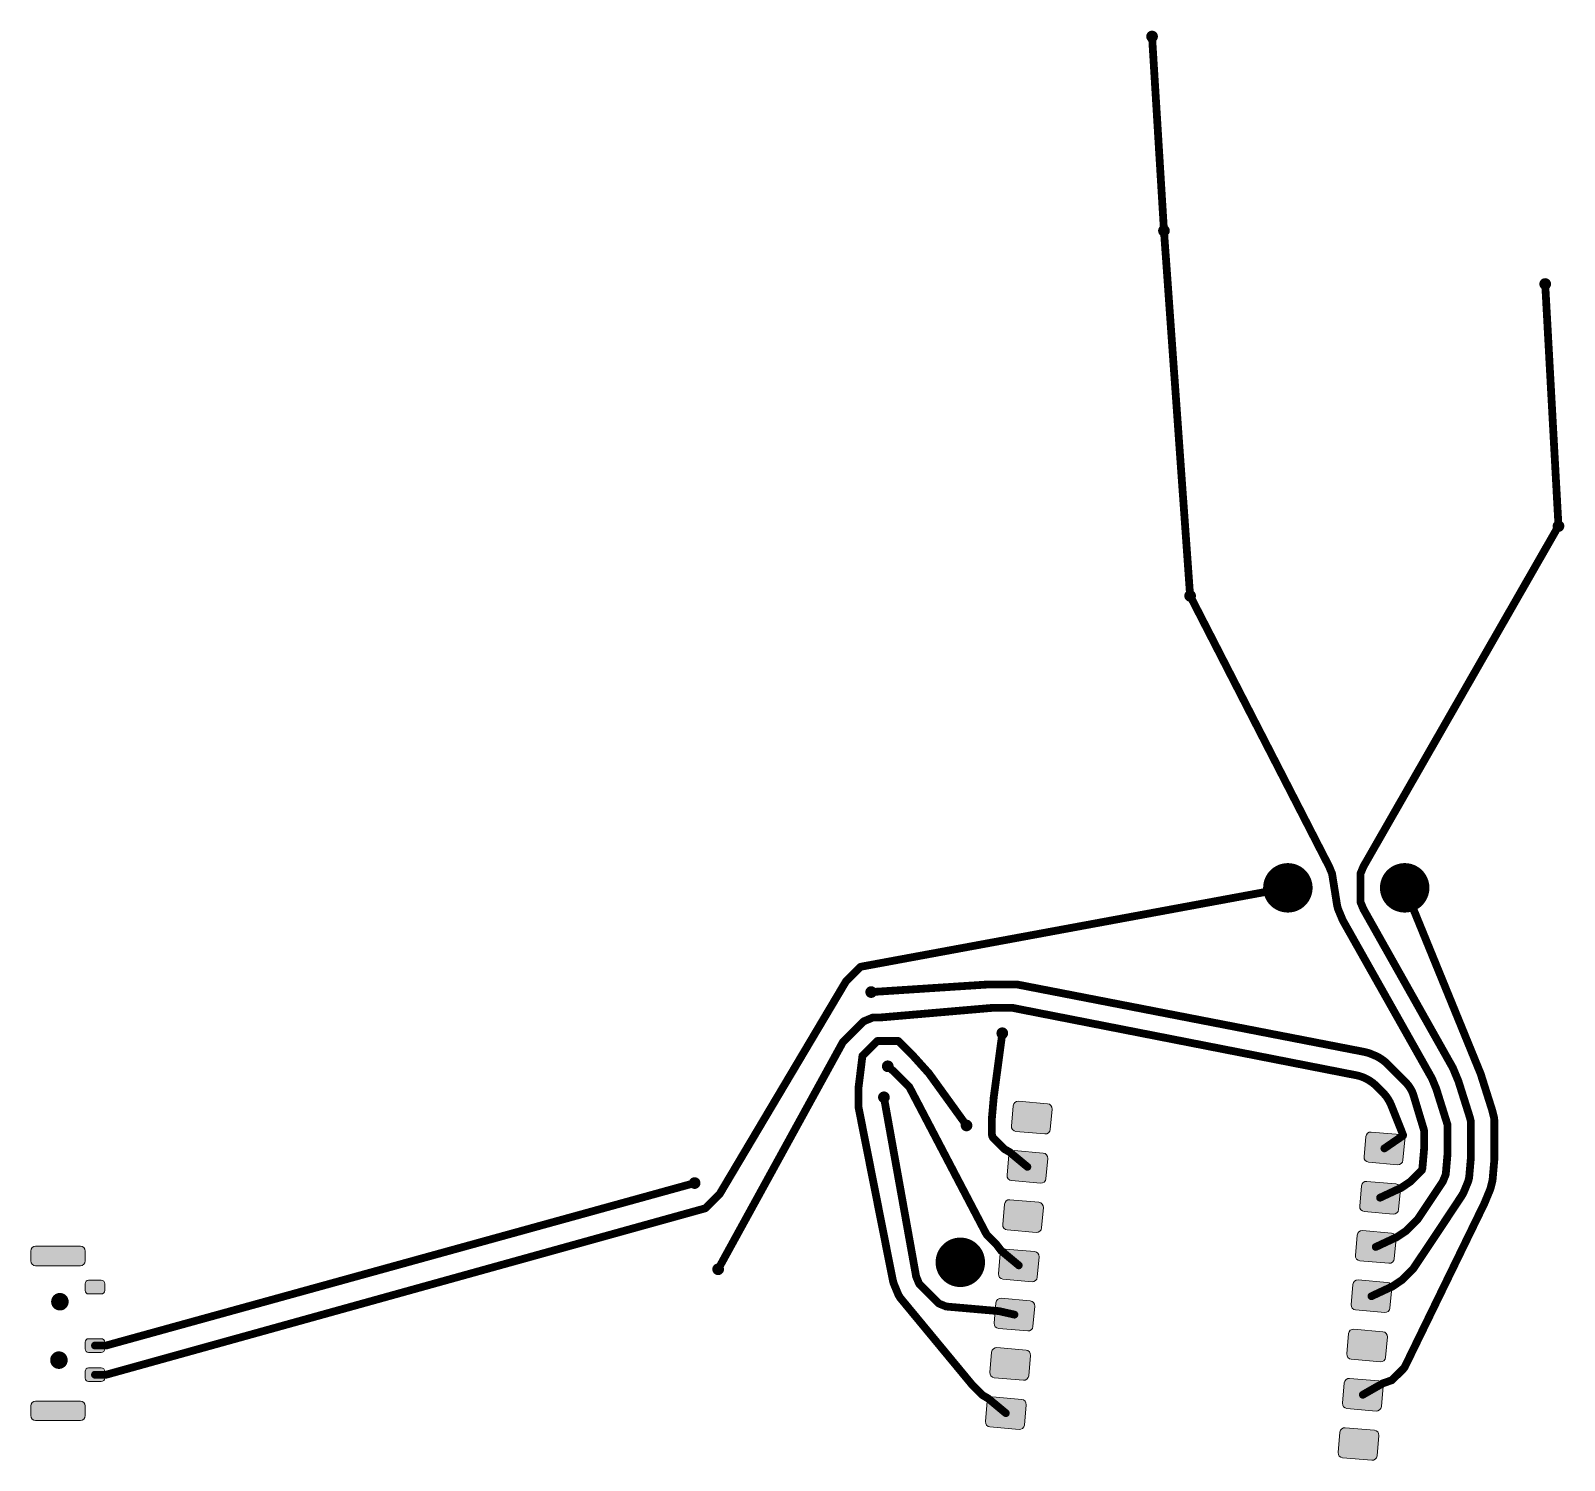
# Model space of a CAD drawing. Extents: x -174 to 104, y -29 to 45.
# Drawn here: x -174 to -95.3, y -28.6 to 44.8 of the extents above; entities that cross this region are included whole.
import ezdxf

# ---------------------------------------------------------------- set-up
doc = ezdxf.new("R2010")
doc.units = 0
doc.layers.get('0').update_dxf_attribs({"linetype": 'CONTINUOUS', "lineweight": 0})
doc.layers.add('F_Cu_____________', color=7, linetype='CONTINUOUS', lineweight=0)

# ---------------------------------------------------------------- blocks, each defined once
blk = doc.blocks.new('UNIT_DISC')
at = {"const_width": 0.5}
blk.add_lwpolyline([(0.25, 0, 1), (-0.25, 0, 1)], format="xyb", close=True, dxfattribs=at)

msp = doc.modelspace()

# ---------------------------------------------------------------- hatches: boundary and pattern name
at = {"layer": 'F_Cu_____________'}
for points in [[(-123.6461, -11.4808), (-123.6354, -11.5781), (-123.5883, -11.6639), (-123.5119, -11.7252), (-123.418, -11.7527), (-121.9237, -11.8834), (-121.8264, -11.8727), (-121.7405, -11.8256), (-121.6793, -11.7492), (-121.6518, -11.6552), (-121.5603, -10.6092), (-121.571, -10.5119), (-121.6181, -10.4261), (-121.6945, -10.3648), (-121.7884, -10.3373), (-123.2827, -10.2066), (-123.38, -10.2173), (-123.4659, -10.2644), (-123.5271, -10.3408), (-123.5546, -10.4348)], [(-105.5353, -13.0653), (-105.5246, -13.1626), (-105.4775, -13.2484), (-105.4011, -13.3097), (-105.3072, -13.3372), (-103.8129, -13.4679), (-103.7156, -13.4572), (-103.6297, -13.4101), (-103.5685, -13.3337), (-103.541, -13.2397), (-103.4495, -12.1937), (-103.4602, -12.0964), (-103.5073, -12.0106), (-103.5837, -11.9493), (-103.6776, -11.9218), (-105.1719, -11.7911), (-105.2692, -11.8018), (-105.3551, -11.8489), (-105.4163, -11.9253), (-105.4438, -12.0193)], [(-123.8675, -14.0112), (-123.8568, -14.1085), (-123.8097, -14.1943), (-123.7333, -14.2556), (-123.6394, -14.2831), (-122.1451, -14.4138), (-122.0478, -14.4031), (-121.9619, -14.356), (-121.9007, -14.2796), (-121.8732, -14.1856), (-121.7817, -13.1396), (-121.7924, -13.0423), (-121.8395, -12.9565), (-121.9159, -12.8952), (-122.0098, -12.8677), (-123.5041, -12.737), (-123.6014, -12.7477), (-123.6873, -12.7948), (-123.7485, -12.8712), (-123.776, -12.9652)], [(-105.7566, -15.5957), (-105.7459, -15.693), (-105.6988, -15.7788), (-105.6224, -15.8401), (-105.5285, -15.8676), (-104.0342, -15.9983), (-103.9369, -15.9876), (-103.851, -15.9405), (-103.7898, -15.8641), (-103.7623, -15.7701), (-103.6708, -14.7241), (-103.6815, -14.6268), (-103.7286, -14.541), (-103.805, -14.4797), (-103.8989, -14.4522), (-105.3932, -14.3215), (-105.4905, -14.3322), (-105.5764, -14.3793), (-105.6376, -14.4557), (-105.6651, -14.5497)], [(-124.0888, -16.5415), (-124.0781, -16.6388), (-124.031, -16.7246), (-123.9546, -16.7859), (-123.8607, -16.8134), (-122.3664, -16.9441), (-122.2691, -16.9334), (-122.1832, -16.8863), (-122.122, -16.8099), (-122.0945, -16.7159), (-122.003, -15.6699), (-122.0137, -15.5726), (-122.0608, -15.4868), (-122.1372, -15.4255), (-122.2311, -15.398), (-123.7254, -15.2673), (-123.8227, -15.278), (-123.9086, -15.3251), (-123.9698, -15.4015), (-123.9973, -15.4955)], [(-105.978, -18.126), (-105.9673, -18.2233), (-105.9202, -18.3091), (-105.8438, -18.3704), (-105.7499, -18.3979), (-104.2556, -18.5286), (-104.1583, -18.5179), (-104.0724, -18.4708), (-104.0112, -18.3944), (-103.9837, -18.3004), (-103.8922, -17.2544), (-103.9029, -17.1571), (-103.95, -17.0713), (-104.0264, -17.01), (-104.1203, -16.9825), (-105.6146, -16.8518), (-105.7119, -16.8625), (-105.7978, -16.9096), (-105.859, -16.986), (-105.8865, -17.08)], [(-174.0098, -17.9035), (-173.9907, -17.8075), (-173.9363, -17.7261), (-173.8548, -17.6717), (-173.7588, -17.6525), (-171.4588, -17.6525), (-171.3628, -17.6717), (-171.2813, -17.7261), (-171.2269, -17.8075), (-171.2078, -17.9035), (-171.2078, -18.4035), (-171.2269, -18.4995), (-171.2813, -18.5809), (-171.3628, -18.6353), (-171.4588, -18.6545), (-173.7588, -18.6545), (-173.8548, -18.6353), (-173.9363, -18.5809), (-173.9907, -18.4995), (-174.0098, -18.4035)], [(-124.3102, -19.0718), (-124.2995, -19.1691), (-124.2524, -19.2549), (-124.176, -19.3162), (-124.0821, -19.3437), (-122.5878, -19.4744), (-122.4905, -19.4637), (-122.4046, -19.4166), (-122.3434, -19.3402), (-122.3159, -19.2462), (-122.2244, -18.2002), (-122.2351, -18.1029), (-122.2822, -18.0171), (-122.3586, -17.9558), (-122.4525, -17.9283), (-123.9468, -17.7976), (-124.0441, -17.8083), (-124.13, -17.8554), (-124.1912, -17.9318), (-124.2187, -18.0258)], [(-171.0338, -20.1042), (-171.101, -20.0908), (-171.158, -20.0527), (-171.1961, -19.9957), (-171.2095, -19.9285), (-171.2095, -19.5785), (-171.1961, -19.5113), (-171.158, -19.4543), (-171.101, -19.4162), (-171.0338, -19.4028), (-170.3838, -19.4028), (-170.3166, -19.4162), (-170.2596, -19.4543), (-170.2215, -19.5113), (-170.2081, -19.5785), (-170.2081, -19.9285), (-170.2215, -19.9957), (-170.2596, -20.0527), (-170.3166, -20.0908), (-170.3838, -20.1042)], [(-106.1994, -20.6563), (-106.1887, -20.7536), (-106.1416, -20.8394), (-106.0652, -20.9007), (-105.9713, -20.9282), (-104.477, -21.0589), (-104.3797, -21.0482), (-104.2938, -21.0011), (-104.2326, -20.9247), (-104.2051, -20.8307), (-104.1136, -19.7847), (-104.1243, -19.6874), (-104.1714, -19.6016), (-104.2478, -19.5403), (-104.3417, -19.5128), (-105.836, -19.3821), (-105.9333, -19.3928), (-106.0192, -19.4399), (-106.0804, -19.5163), (-106.1079, -19.6103)], [(-124.5316, -21.6022), (-124.5209, -21.6995), (-124.4738, -21.7853), (-124.3974, -21.8466), (-124.3035, -21.8741), (-122.8092, -22.0048), (-122.7119, -21.9941), (-122.626, -21.947), (-122.5648, -21.8706), (-122.5373, -21.7766), (-122.4458, -20.7306), (-122.4565, -20.6333), (-122.5036, -20.5475), (-122.58, -20.4862), (-122.6739, -20.4587), (-124.1682, -20.328), (-124.2655, -20.3387), (-124.3514, -20.3858), (-124.4126, -20.4622), (-124.4401, -20.5562)], [(-106.4208, -23.1867), (-106.4101, -23.284), (-106.363, -23.3698), (-106.2866, -23.4311), (-106.1927, -23.4586), (-104.6984, -23.5893), (-104.6011, -23.5786), (-104.5152, -23.5315), (-104.454, -23.4551), (-104.4265, -23.3611), (-104.335, -22.3151), (-104.3457, -22.2178), (-104.3928, -22.132), (-104.4692, -22.0707), (-104.5631, -22.0432), (-106.0574, -21.9125), (-106.1547, -21.9232), (-106.2406, -21.9703), (-106.3018, -22.0467), (-106.3293, -22.1407)], [(-171.0338, -23.1042), (-171.101, -23.0908), (-171.158, -23.0527), (-171.1961, -22.9957), (-171.2095, -22.9285), (-171.2095, -22.5785), (-171.1961, -22.5113), (-171.158, -22.4543), (-171.101, -22.4162), (-171.0338, -22.4028), (-170.3838, -22.4028), (-170.3166, -22.4162), (-170.2596, -22.4543), (-170.2215, -22.5113), (-170.2081, -22.5785), (-170.2081, -22.9285), (-170.2215, -22.9957), (-170.2596, -23.0527), (-170.3166, -23.0908), (-170.3838, -23.1042)], [(-124.753, -24.1325), (-124.7423, -24.2298), (-124.6952, -24.3156), (-124.6188, -24.3769), (-124.5249, -24.4044), (-123.0306, -24.5351), (-122.9333, -24.5244), (-122.8474, -24.4773), (-122.7862, -24.4009), (-122.7587, -24.3069), (-122.6672, -23.2609), (-122.6779, -23.1636), (-122.725, -23.0778), (-122.8014, -23.0165), (-122.8953, -22.989), (-124.3896, -22.8583), (-124.4869, -22.869), (-124.5728, -22.9161), (-124.634, -22.9925), (-124.6615, -23.0865)], [(-171.0338, -24.6042), (-171.101, -24.5908), (-171.158, -24.5527), (-171.1961, -24.4957), (-171.2095, -24.4285), (-171.2095, -24.0785), (-171.1961, -24.0113), (-171.158, -23.9543), (-171.101, -23.9162), (-171.0338, -23.9028), (-170.3838, -23.9028), (-170.3166, -23.9162), (-170.2596, -23.9543), (-170.2215, -24.0113), (-170.2081, -24.0785), (-170.2081, -24.4285), (-170.2215, -24.4957), (-170.2596, -24.5527), (-170.3166, -24.5908), (-170.3838, -24.6042)], [(-106.6421, -25.717), (-106.6314, -25.8143), (-106.5843, -25.9001), (-106.5079, -25.9614), (-106.414, -25.9889), (-104.9197, -26.1196), (-104.8224, -26.1089), (-104.7365, -26.0618), (-104.6753, -25.9854), (-104.6478, -25.8914), (-104.5563, -24.8454), (-104.567, -24.7481), (-104.6141, -24.6623), (-104.6905, -24.601), (-104.7844, -24.5735), (-106.2787, -24.4428), (-106.376, -24.4535), (-106.4619, -24.5006), (-106.5231, -24.577), (-106.5506, -24.671)], [(-174.0098, -25.8535), (-173.9907, -25.7575), (-173.9363, -25.6761), (-173.8548, -25.6217), (-173.7588, -25.6025), (-171.4588, -25.6025), (-171.3628, -25.6217), (-171.2813, -25.6761), (-171.2269, -25.7575), (-171.2078, -25.8535), (-171.2078, -26.3535), (-171.2269, -26.4495), (-171.2813, -26.5309), (-171.3628, -26.5853), (-171.4588, -26.6045), (-173.7588, -26.6045), (-173.8548, -26.5853), (-173.9363, -26.5309), (-173.9907, -26.4495), (-174.0098, -26.3535)], [(-124.9743, -26.6628), (-124.9636, -26.7601), (-124.9165, -26.8459), (-124.8401, -26.9072), (-124.7462, -26.9347), (-123.2519, -27.0654), (-123.1546, -27.0547), (-123.0687, -27.0076), (-123.0075, -26.9312), (-122.98, -26.8372), (-122.8885, -25.7912), (-122.8992, -25.6939), (-122.9463, -25.6081), (-123.0227, -25.5468), (-123.1166, -25.5193), (-124.6109, -25.3886), (-124.7082, -25.3993), (-124.7941, -25.4464), (-124.8553, -25.5228), (-124.8828, -25.6168)], [(-106.8635, -28.2473), (-106.8528, -28.3446), (-106.8057, -28.4304), (-106.7293, -28.4917), (-106.6354, -28.5192), (-105.1411, -28.6499), (-105.0438, -28.6392), (-104.9579, -28.5921), (-104.8967, -28.5157), (-104.8692, -28.4217), (-104.7777, -27.3757), (-104.7884, -27.2784), (-104.8355, -27.1926), (-104.9119, -27.1313), (-105.0058, -27.1038), (-106.5001, -26.9731), (-106.5974, -26.9838), (-106.6833, -27.0309), (-106.7445, -27.1073), (-106.772, -27.2013)]]:
    msp.add_hatch(color=256, dxfattribs=at).paths.add_polyline_path(points)

# ---------------------------------------------------------------- linework, layer by layer
at = {"layer": 'F_Cu_____________', "const_width": 0.4}
for points in [[(-116.4225, 44.4809), (-115.8111, 34.5028)], [(-114.4683, 15.7528), (-115.8111, 34.5028)], [(-96.2335, 31.7689), (-95.5512, 19.3346)], [(-105.5675, 1.8491), (-95.5512, 19.3346)], [(-107.3305, 1.8491), (-114.4683, 15.7528)], [(-107.1785, 1.4821), (-107.3305, 1.8491)], [(-106.92, -0.1425), (-107.1785, 1.4821)], [(-105.7195, 1.4821), (-105.5675, 1.8491)], [(-105.7195, 0.0277), (-105.7195, 1.4821)], [(-131.3816, -3.2986), (-109.449, 0.7549)], [(-103.449, 0.7549), (-99.5476, -8.7988)], [(-106.8753, -0.3205), (-106.92, -0.1425)], [(-105.5675, -0.3393), (-105.7195, 0.0277)], [(-106.6301, -0.9119), (-106.8753, -0.3205)], [(-102.055, -9.0251), (-106.6301, -0.9119)], [(-100.9797, -8.4838), (-105.5675, -0.3393)], [(-132.1435, -4.0544), (-131.392, -3.3029)], [(-131.392, -3.3029), (-131.3816, -3.2986)], [(-138.6165, -14.9537), (-132.1435, -4.0544)], [(-130.8473, -4.5991), (-124.8856, -4.2118)], [(-124.8856, -4.2118), (-123.3394, -4.2118)], [(-123.3394, -4.2118), (-105.6501, -7.6477)], [(-130.313, -5.8996), (-124.6468, -5.4123)], [(-124.6468, -5.4123), (-123.5782, -5.4123)], [(-123.5782, -5.4123), (-105.9107, -8.8766)], [(-132.3095, -7.1865), (-131.2204, -6.0974)], [(-131.2204, -6.0974), (-130.7687, -5.9103)], [(-130.7687, -5.9103), (-130.313, -5.8996)], [(-138.7057, -18.8351), (-132.3095, -7.1865)], [(-130.5403, -7.1151), (-131.2918, -7.8666)], [(-130.5299, -7.1108), (-130.5403, -7.1151)], [(-129.4613, -7.1108), (-130.5299, -7.1108)], [(-129.4509, -7.1151), (-129.4613, -7.1108)], [(-128.6994, -7.8666), (-129.4509, -7.1151)], [(-124.5551, -10.0204), (-124.1125, -6.7128)], [(-131.2961, -7.877), (-131.4927, -9.4697)], [(-131.2918, -7.8666), (-131.2961, -7.877)], [(-127.8783, -8.7792), (-128.6994, -7.8666)], [(-105.6501, -7.6477), (-105.5041, -7.6761)], [(-105.5041, -7.6761), (-105.3611, -7.7124)], [(-105.3611, -7.7124), (-105.2181, -7.7605)], [(-105.2181, -7.7605), (-105.0604, -7.8258)], [(-105.0604, -7.8258), (-104.9204, -7.8851)], [(-104.9204, -7.8851), (-104.8976, -7.8968)], [(-104.8976, -7.8968), (-104.7844, -7.955)], [(-104.7844, -7.955), (-104.6594, -8.0321)], [(-104.6594, -8.0321), (-104.5364, -8.1178)], [(-129.9956, -8.4113), (-129.6475, -8.7078)], [(-129.6475, -8.7078), (-128.896, -9.4593)], [(-125.9501, -11.4498), (-127.8783, -8.7792)], [(-104.5364, -8.1178), (-104.5166, -8.1341)], [(-104.5166, -8.1341), (-104.4204, -8.2137)], [(-104.4204, -8.2137), (-104.3104, -8.3155)], [(-104.3104, -8.3155), (-103.4463, -9.1796)], [(-100.9683, -8.5069), (-100.9797, -8.4838)], [(-100.6876, -9.1842), (-100.9683, -8.5069)], [(-99.5476, -8.7988), (-99.5423, -8.815)], [(-99.5423, -8.815), (-98.9572, -10.665)], [(-131.4927, -9.4697), (-131.4927, -10.5383)], [(-128.896, -9.4593), (-124.949, -16.9995)], [(-105.9107, -8.8766), (-105.7677, -8.9129)], [(-105.7677, -8.9129), (-105.6247, -8.961)], [(-105.6247, -8.961), (-105.4847, -9.0203)], [(-105.4847, -9.0203), (-105.4619, -9.032)], [(-105.4619, -9.032), (-105.3487, -9.0902)], [(-105.3487, -9.0902), (-105.2237, -9.1673)], [(-105.2237, -9.1673), (-105.1007, -9.253)], [(-105.1007, -9.253), (-105.0809, -9.2693)], [(-105.0809, -9.2693), (-104.9847, -9.3489)], [(-104.9847, -9.3489), (-104.8747, -9.4507)], [(-104.8747, -9.4507), (-104.5815, -9.7439)], [(-103.4463, -9.1796), (-103.4291, -9.1986)], [(-103.4291, -9.1986), (-103.3453, -9.2918)], [(-103.3453, -9.2918), (-103.2493, -9.4093)], [(-103.2493, -9.4093), (-103.1663, -9.5343)], [(-103.1663, -9.5343), (-103.1507, -9.5608)], [(-103.1507, -9.5608), (-103.0903, -9.6635)], [(-102.0436, -9.0482), (-102.055, -9.0251)], [(-101.8304, -9.5621), (-102.0436, -9.0482)], [(-101.2592, -11.383), (-101.8304, -9.5621)], [(-100.1, -11.0429), (-100.6876, -9.1842)], [(-128.5393, -19.2066), (-130.1922, -10.004)], [(-124.6466, -11.0664), (-124.5551, -10.0204)], [(-104.5815, -9.7439), (-104.5643, -9.7629)], [(-104.5643, -9.7629), (-104.4805, -9.8561)], [(-104.4805, -9.8561), (-104.3845, -9.9736)], [(-104.3845, -9.9736), (-104.3015, -10.0986)], [(-104.3015, -10.0986), (-104.2859, -10.1251)], [(-104.2859, -10.1251), (-104.2255, -10.2278)], [(-104.2255, -10.2278), (-104.2141, -10.2509)], [(-104.2141, -10.2509), (-104.1595, -10.3625)], [(-104.1595, -10.3625), (-104.1497, -10.3862)], [(-104.1497, -10.3862), (-103.5351, -11.9292)], [(-103.0903, -9.6635), (-103.0789, -9.6866)], [(-103.0789, -9.6866), (-103.0136, -9.8443)], [(-103.0136, -9.8443), (-102.4597, -11.682)], [(-131.4927, -10.5383), (-129.7398, -19.3768)], [(-124.6466, -11.8952), (-124.6466, -11.0664)], [(-100.0587, -11.2076), (-100.1, -11.0429)], [(-100.0533, -11.2562), (-100.0587, -11.2076)], [(-98.9572, -10.665), (-98.8582, -11.0592)], [(-98.8582, -11.0592), (-98.8528, -11.1078)], [(-98.8528, -11.1078), (-98.8475, -11.1565)], [(-98.8475, -11.1565), (-98.8475, -13.2309)], [(-124.6359, -11.9925), (-124.6466, -11.8952)], [(-124.5888, -12.0783), (-124.6359, -11.9925)], [(-103.5455, -11.9799), (-104.4924, -12.6295)], [(-103.5351, -11.9694), (-103.5455, -11.9799)], [(-103.5351, -11.9292), (-103.5351, -11.9694)], [(-102.4597, -11.682), (-102.4543, -11.7306)], [(-102.4543, -11.7306), (-102.449, -11.7793)], [(-102.449, -11.7793), (-102.449, -12.6081)], [(-101.2538, -11.4316), (-101.2592, -11.383)], [(-101.2485, -11.4803), (-101.2538, -11.4316)], [(-101.2485, -12.9071), (-101.2485, -11.4803)], [(-100.048, -11.3049), (-100.0533, -11.2562)], [(-100.048, -13.0825), (-100.048, -11.3049)], [(-124.0027, -12.6644), (-124.5888, -12.0783)], [(-123.7284, -12.8226), (-124.0027, -12.6644)], [(-102.449, -12.6081), (-102.4664, -12.8074)], [(-123.7179, -12.833), (-123.7284, -12.8226)], [(-122.8246, -13.5754), (-123.7179, -12.833)], [(-102.523, -13.4548), (-102.5405, -13.6541)], [(-102.4664, -12.8074), (-102.523, -13.4548)], [(-101.3225, -13.7538), (-101.2659, -13.1064)], [(-101.2659, -13.1064), (-101.2485, -12.9071)], [(-100.122, -13.9292), (-100.0654, -13.2818)], [(-100.0654, -13.2818), (-100.048, -13.0825)], [(-98.8649, -13.4302), (-98.9215, -14.0776)], [(-98.8475, -13.2309), (-98.8649, -13.4302)], [(-103.1541, -14.3342), (-103.6614, -14.6754)], [(-102.568, -13.7481), (-103.1541, -14.3342)], [(-102.7893, -16.2785), (-101.4951, -14.3415)], [(-102.5542, -13.7011), (-102.568, -13.7481)], [(-102.5405, -13.6541), (-102.5542, -13.7011)], [(-101.4951, -14.3415), (-101.3537, -14.0001)], [(-101.3537, -14.0001), (-101.34, -13.9531)], [(-101.34, -13.9531), (-101.3225, -13.7538)], [(-100.4358, -14.9222), (-100.1945, -14.3402)], [(-100.1945, -14.3402), (-100.1808, -14.2932)], [(-100.1808, -14.2932), (-100.1395, -14.1285)], [(-100.1395, -14.1285), (-100.122, -13.9292)], [(-98.939, -14.2769), (-99.038, -14.6711)], [(-98.9215, -14.0776), (-98.939, -14.2769)], [(-170.1356, -22.7535), (-139.9127, -14.409)], [(-139.368, -15.7052), (-138.6165, -14.9537)], [(-103.6761, -14.6754), (-104.7137, -15.1599)], [(-103.6614, -14.6754), (-103.6761, -14.6754)], [(-101.7164, -16.8719), (-100.5231, -15.0678)], [(-100.5231, -15.0678), (-100.4358, -14.9222)], [(-99.0517, -14.7181), (-99.3606, -15.4634)], [(-99.038, -14.6711), (-99.0517, -14.7181)], [(-170.1356, -24.2535), (-139.3784, -15.7095)], [(-139.3784, -15.7095), (-139.368, -15.7052)], [(-99.3606, -15.4634), (-103.4535, -23.8695)], [(-103.3754, -16.8646), (-102.7893, -16.2785)], [(-124.949, -16.9995), (-124.8935, -17.0819)], [(-124.8935, -17.0819), (-124.4152, -17.5622)], [(-104.9351, -17.6902), (-103.8975, -17.2057)], [(-103.8975, -17.2057), (-103.8828, -17.2057)], [(-103.8828, -17.2057), (-103.3754, -16.8646)], [(-103.0107, -18.8088), (-101.7164, -16.8719)], [(-124.4152, -17.5622), (-124.1786, -17.8755)], [(-124.1786, -17.8755), (-124.1606, -17.8936)], [(-124.1606, -17.8936), (-123.2673, -18.636)], [(-103.5968, -19.3949), (-103.0107, -18.8088)], [(-129.7398, -19.3768), (-129.6951, -19.5548)], [(-129.6951, -19.5548), (-129.4499, -20.1462)], [(-128.3873, -19.5736), (-128.5393, -19.2066)], [(-127.363, -20.5979), (-128.3873, -19.5736)], [(-105.1565, -20.2205), (-104.1189, -19.736)], [(-104.1189, -19.736), (-104.1042, -19.736)], [(-104.1042, -19.736), (-103.5968, -19.3949)], [(-129.4499, -20.1462), (-129.3556, -20.3036)], [(-129.3556, -20.3036), (-125.6957, -24.73)], [(-126.996, -20.7499), (-127.363, -20.5979)], [(-124.4763, -20.9702), (-126.996, -20.7499)], [(-124.2771, -20.9876), (-124.4763, -20.9702)], [(-123.4887, -21.1664), (-124.2771, -20.9876)], [(-170.7088, -22.7535), (-170.2081, -22.7535)], [(-170.2081, -22.7535), (-170.1356, -22.7535)], [(-170.7088, -24.2535), (-170.2081, -24.2535)], [(-170.2081, -24.2535), (-170.1356, -24.2535)], [(-104.1008, -24.532), (-104.5864, -24.7012)], [(-103.5147, -23.9459), (-104.1008, -24.532)], [(-103.4695, -23.8895), (-103.5147, -23.9459)], [(-103.4535, -23.8695), (-103.4695, -23.8895)], [(-125.6957, -24.73), (-125.1096, -25.3161)], [(-125.1096, -25.3161), (-124.8352, -25.4742)], [(-104.5905, -24.7052), (-105.5992, -25.2812)], [(-104.5864, -24.7012), (-104.5905, -24.7052)], [(-124.8352, -25.4742), (-124.8247, -25.4846)], [(-124.8247, -25.4846), (-123.9314, -26.227)]]:
    msp.add_lwpolyline(points, dxfattribs=at)
at = {"layer": 'F_Cu_____________'}
for points in [[(-123.6461, -11.4808), (-123.6354, -11.5781), (-123.5883, -11.6639), (-123.5119, -11.7252), (-123.418, -11.7527), (-121.9237, -11.8834), (-121.8264, -11.8727), (-121.7405, -11.8256), (-121.6793, -11.7492), (-121.6518, -11.6552), (-121.5603, -10.6092), (-121.571, -10.5119), (-121.6181, -10.4261), (-121.6945, -10.3648), (-121.7884, -10.3373), (-123.2827, -10.2066), (-123.38, -10.2173), (-123.4659, -10.2644), (-123.5271, -10.3408), (-123.5546, -10.4348)], [(-105.5353, -13.0653), (-105.5246, -13.1626), (-105.4775, -13.2484), (-105.4011, -13.3097), (-105.3072, -13.3372), (-103.8129, -13.4679), (-103.7156, -13.4572), (-103.6297, -13.4101), (-103.5685, -13.3337), (-103.541, -13.2397), (-103.4495, -12.1937), (-103.4602, -12.0964), (-103.5073, -12.0106), (-103.5837, -11.9493), (-103.6776, -11.9218), (-105.1719, -11.7911), (-105.2692, -11.8018), (-105.3551, -11.8489), (-105.4163, -11.9253), (-105.4438, -12.0193)], [(-123.8675, -14.0112), (-123.8568, -14.1085), (-123.8097, -14.1943), (-123.7333, -14.2556), (-123.6394, -14.2831), (-122.1451, -14.4138), (-122.0478, -14.4031), (-121.9619, -14.356), (-121.9007, -14.2796), (-121.8732, -14.1856), (-121.7817, -13.1396), (-121.7924, -13.0423), (-121.8395, -12.9565), (-121.9159, -12.8952), (-122.0098, -12.8677), (-123.5041, -12.737), (-123.6014, -12.7477), (-123.6873, -12.7948), (-123.7485, -12.8712), (-123.776, -12.9652)], [(-105.7566, -15.5957), (-105.7459, -15.693), (-105.6988, -15.7788), (-105.6224, -15.8401), (-105.5285, -15.8676), (-104.0342, -15.9983), (-103.9369, -15.9876), (-103.851, -15.9405), (-103.7898, -15.8641), (-103.7623, -15.7701), (-103.6708, -14.7241), (-103.6815, -14.6268), (-103.7286, -14.541), (-103.805, -14.4797), (-103.8989, -14.4522), (-105.3932, -14.3215), (-105.4905, -14.3322), (-105.5764, -14.3793), (-105.6376, -14.4557), (-105.6651, -14.5497)], [(-124.0888, -16.5415), (-124.0781, -16.6388), (-124.031, -16.7246), (-123.9546, -16.7859), (-123.8607, -16.8134), (-122.3664, -16.9441), (-122.2691, -16.9334), (-122.1832, -16.8863), (-122.122, -16.8099), (-122.0945, -16.7159), (-122.003, -15.6699), (-122.0137, -15.5726), (-122.0608, -15.4868), (-122.1372, -15.4255), (-122.2311, -15.398), (-123.7254, -15.2673), (-123.8227, -15.278), (-123.9086, -15.3251), (-123.9698, -15.4015), (-123.9973, -15.4955)], [(-105.978, -18.126), (-105.9673, -18.2233), (-105.9202, -18.3091), (-105.8438, -18.3704), (-105.7499, -18.3979), (-104.2556, -18.5286), (-104.1583, -18.5179), (-104.0724, -18.4708), (-104.0112, -18.3944), (-103.9837, -18.3004), (-103.8922, -17.2544), (-103.9029, -17.1571), (-103.95, -17.0713), (-104.0264, -17.01), (-104.1203, -16.9825), (-105.6146, -16.8518), (-105.7119, -16.8625), (-105.7978, -16.9096), (-105.859, -16.986), (-105.8865, -17.08)], [(-174.0098, -17.9035), (-173.9907, -17.8075), (-173.9363, -17.7261), (-173.8548, -17.6717), (-173.7588, -17.6525), (-171.4588, -17.6525), (-171.3628, -17.6717), (-171.2813, -17.7261), (-171.2269, -17.8075), (-171.2078, -17.9035), (-171.2078, -18.4035), (-171.2269, -18.4995), (-171.2813, -18.5809), (-171.3628, -18.6353), (-171.4588, -18.6545), (-173.7588, -18.6545), (-173.8548, -18.6353), (-173.9363, -18.5809), (-173.9907, -18.4995), (-174.0098, -18.4035)], [(-124.3102, -19.0718), (-124.2995, -19.1691), (-124.2524, -19.2549), (-124.176, -19.3162), (-124.0821, -19.3437), (-122.5878, -19.4744), (-122.4905, -19.4637), (-122.4046, -19.4166), (-122.3434, -19.3402), (-122.3159, -19.2462), (-122.2244, -18.2002), (-122.2351, -18.1029), (-122.2822, -18.0171), (-122.3586, -17.9558), (-122.4525, -17.9283), (-123.9468, -17.7976), (-124.0441, -17.8083), (-124.13, -17.8554), (-124.1912, -17.9318), (-124.2187, -18.0258)], [(-171.0338, -20.1042), (-171.101, -20.0908), (-171.158, -20.0527), (-171.1961, -19.9957), (-171.2095, -19.9285), (-171.2095, -19.5785), (-171.1961, -19.5113), (-171.158, -19.4543), (-171.101, -19.4162), (-171.0338, -19.4028), (-170.3838, -19.4028), (-170.3166, -19.4162), (-170.2596, -19.4543), (-170.2215, -19.5113), (-170.2081, -19.5785), (-170.2081, -19.9285), (-170.2215, -19.9957), (-170.2596, -20.0527), (-170.3166, -20.0908), (-170.3838, -20.1042)], [(-106.1994, -20.6563), (-106.1887, -20.7536), (-106.1416, -20.8394), (-106.0652, -20.9007), (-105.9713, -20.9282), (-104.477, -21.0589), (-104.3797, -21.0482), (-104.2938, -21.0011), (-104.2326, -20.9247), (-104.2051, -20.8307), (-104.1136, -19.7847), (-104.1243, -19.6874), (-104.1714, -19.6016), (-104.2478, -19.5403), (-104.3417, -19.5128), (-105.836, -19.3821), (-105.9333, -19.3928), (-106.0192, -19.4399), (-106.0804, -19.5163), (-106.1079, -19.6103)], [(-124.5316, -21.6022), (-124.5209, -21.6995), (-124.4738, -21.7853), (-124.3974, -21.8466), (-124.3035, -21.8741), (-122.8092, -22.0048), (-122.7119, -21.9941), (-122.626, -21.947), (-122.5648, -21.8706), (-122.5373, -21.7766), (-122.4458, -20.7306), (-122.4565, -20.6333), (-122.5036, -20.5475), (-122.58, -20.4862), (-122.6739, -20.4587), (-124.1682, -20.328), (-124.2655, -20.3387), (-124.3514, -20.3858), (-124.4126, -20.4622), (-124.4401, -20.5562)], [(-106.4208, -23.1867), (-106.4101, -23.284), (-106.363, -23.3698), (-106.2866, -23.4311), (-106.1927, -23.4586), (-104.6984, -23.5893), (-104.6011, -23.5786), (-104.5152, -23.5315), (-104.454, -23.4551), (-104.4265, -23.3611), (-104.335, -22.3151), (-104.3457, -22.2178), (-104.3928, -22.132), (-104.4692, -22.0707), (-104.5631, -22.0432), (-106.0574, -21.9125), (-106.1547, -21.9232), (-106.2406, -21.9703), (-106.3018, -22.0467), (-106.3293, -22.1407)], [(-171.0338, -23.1042), (-171.101, -23.0908), (-171.158, -23.0527), (-171.1961, -22.9957), (-171.2095, -22.9285), (-171.2095, -22.5785), (-171.1961, -22.5113), (-171.158, -22.4543), (-171.101, -22.4162), (-171.0338, -22.4028), (-170.3838, -22.4028), (-170.3166, -22.4162), (-170.2596, -22.4543), (-170.2215, -22.5113), (-170.2081, -22.5785), (-170.2081, -22.9285), (-170.2215, -22.9957), (-170.2596, -23.0527), (-170.3166, -23.0908), (-170.3838, -23.1042)], [(-124.753, -24.1325), (-124.7423, -24.2298), (-124.6952, -24.3156), (-124.6188, -24.3769), (-124.5249, -24.4044), (-123.0306, -24.5351), (-122.9333, -24.5244), (-122.8474, -24.4773), (-122.7862, -24.4009), (-122.7587, -24.3069), (-122.6672, -23.2609), (-122.6779, -23.1636), (-122.725, -23.0778), (-122.8014, -23.0165), (-122.8953, -22.989), (-124.3896, -22.8583), (-124.4869, -22.869), (-124.5728, -22.9161), (-124.634, -22.9925), (-124.6615, -23.0865)], [(-171.0338, -24.6042), (-171.101, -24.5908), (-171.158, -24.5527), (-171.1961, -24.4957), (-171.2095, -24.4285), (-171.2095, -24.0785), (-171.1961, -24.0113), (-171.158, -23.9543), (-171.101, -23.9162), (-171.0338, -23.9028), (-170.3838, -23.9028), (-170.3166, -23.9162), (-170.2596, -23.9543), (-170.2215, -24.0113), (-170.2081, -24.0785), (-170.2081, -24.4285), (-170.2215, -24.4957), (-170.2596, -24.5527), (-170.3166, -24.5908), (-170.3838, -24.6042)], [(-106.6421, -25.717), (-106.6314, -25.8143), (-106.5843, -25.9001), (-106.5079, -25.9614), (-106.414, -25.9889), (-104.9197, -26.1196), (-104.8224, -26.1089), (-104.7365, -26.0618), (-104.6753, -25.9854), (-104.6478, -25.8914), (-104.5563, -24.8454), (-104.567, -24.7481), (-104.6141, -24.6623), (-104.6905, -24.601), (-104.7844, -24.5735), (-106.2787, -24.4428), (-106.376, -24.4535), (-106.4619, -24.5006), (-106.5231, -24.577), (-106.5506, -24.671)], [(-174.0098, -25.8535), (-173.9907, -25.7575), (-173.9363, -25.6761), (-173.8548, -25.6217), (-173.7588, -25.6025), (-171.4588, -25.6025), (-171.3628, -25.6217), (-171.2813, -25.6761), (-171.2269, -25.7575), (-171.2078, -25.8535), (-171.2078, -26.3535), (-171.2269, -26.4495), (-171.2813, -26.5309), (-171.3628, -26.5853), (-171.4588, -26.6045), (-173.7588, -26.6045), (-173.8548, -26.5853), (-173.9363, -26.5309), (-173.9907, -26.4495), (-174.0098, -26.3535)], [(-124.9743, -26.6628), (-124.9636, -26.7601), (-124.9165, -26.8459), (-124.8401, -26.9072), (-124.7462, -26.9347), (-123.2519, -27.0654), (-123.1546, -27.0547), (-123.0687, -27.0076), (-123.0075, -26.9312), (-122.98, -26.8372), (-122.8885, -25.7912), (-122.8992, -25.6939), (-122.9463, -25.6081), (-123.0227, -25.5468), (-123.1166, -25.5193), (-124.6109, -25.3886), (-124.7082, -25.3993), (-124.7941, -25.4464), (-124.8553, -25.5228), (-124.8828, -25.6168)], [(-106.8635, -28.2473), (-106.8528, -28.3446), (-106.8057, -28.4304), (-106.7293, -28.4917), (-106.6354, -28.5192), (-105.1411, -28.6499), (-105.0438, -28.6392), (-104.9579, -28.5921), (-104.8967, -28.5157), (-104.8692, -28.4217), (-104.7777, -27.3757), (-104.7884, -27.2784), (-104.8355, -27.1926), (-104.9119, -27.1313), (-105.0058, -27.1038), (-106.5001, -26.9731), (-106.5974, -26.9838), (-106.6833, -27.0309), (-106.7445, -27.1073), (-106.772, -27.2013)]]:
    msp.add_lwpolyline(points, close=True, dxfattribs=at)

# ---------------------------------------------------------------- block references
for p, xscale, yscale in [((-116.4225, 44.4809), 0.6, 0.6), ((-116.4225, 44.4809), 0.4, 0.4), ((-115.8111, 34.5028), 0.6, 0.6), ((-115.8111, 34.5028), 0.4, 0.4), ((-115.8111, 34.5028), 0.4, 0.4), ((-96.2335, 31.7689), 0.6, 0.6), ((-96.2335, 31.7689), 0.4, 0.4), ((-95.5512, 19.3346), 0.6, 0.6), ((-95.5512, 19.3346), 0.4, 0.4), ((-95.5512, 19.3346), 0.4, 0.4), ((-114.4683, 15.7528), 0.6, 0.6), ((-114.4683, 15.7528), 0.4, 0.4), ((-114.4683, 15.7528), 0.4, 0.4), ((-109.449, 0.7549), 2.54, 2.54), ((-107.3305, 1.8491), 0.4, 0.4), ((-107.3305, 1.8491), 0.4, 0.4), ((-107.1785, 1.4821), 0.4, 0.4), ((-107.1785, 1.4821), 0.4, 0.4), ((-105.7195, 1.4821), 0.4, 0.4), ((-105.7195, 1.4821), 0.4, 0.4), ((-105.5675, 1.8491), 0.4, 0.4), ((-105.5675, 1.8491), 0.4, 0.4), ((-103.449, 0.7549), 2.54, 2.54), ((-109.449, 0.7549), 0.4, 0.4), ((-103.449, 0.7549), 0.4, 0.4), ((-106.92, -0.1425), 0.4, 0.4), ((-106.92, -0.1425), 0.4, 0.4), ((-105.7195, 0.0277), 0.4, 0.4), ((-105.7195, 0.0277), 0.4, 0.4), ((-106.8753, -0.3205), 0.4, 0.4), ((-106.8753, -0.3205), 0.4, 0.4), ((-106.6301, -0.9119), 0.4, 0.4), ((-106.6301, -0.9119), 0.4, 0.4), ((-105.5675, -0.3393), 0.4, 0.4), ((-105.5675, -0.3393), 0.4, 0.4), ((-131.392, -3.3029), 0.4, 0.4), ((-131.392, -3.3029), 0.4, 0.4), ((-131.3816, -3.2986), 0.4, 0.4), ((-131.3816, -3.2986), 0.4, 0.4), ((-132.1435, -4.0544), 0.4, 0.4), ((-132.1435, -4.0544), 0.4, 0.4), ((-130.8473, -4.5991), 0.6, 0.6), ((-130.8473, -4.5991), 0.4, 0.4), ((-124.8856, -4.2118), 0.4, 0.4), ((-124.8856, -4.2118), 0.4, 0.4), ((-123.3394, -4.2118), 0.4, 0.4), ((-123.3394, -4.2118), 0.4, 0.4), ((-124.6468, -5.4123), 0.4, 0.4), ((-124.6468, -5.4123), 0.4, 0.4), ((-123.5782, -5.4123), 0.4, 0.4), ((-123.5782, -5.4123), 0.4, 0.4), ((-131.2204, -6.0974), 0.4, 0.4), ((-131.2204, -6.0974), 0.4, 0.4), ((-130.7687, -5.9103), 0.4, 0.4), ((-130.7687, -5.9103), 0.4, 0.4), ((-130.313, -5.8996), 0.4, 0.4), ((-130.313, -5.8996), 0.4, 0.4), ((-132.3095, -7.1865), 0.4, 0.4), ((-132.3095, -7.1865), 0.4, 0.4), ((-130.5403, -7.1151), 0.4, 0.4), ((-130.5403, -7.1151), 0.4, 0.4), ((-130.5299, -7.1108), 0.4, 0.4), ((-130.5299, -7.1108), 0.4, 0.4), ((-129.4613, -7.1108), 0.4, 0.4), ((-129.4613, -7.1108), 0.4, 0.4), ((-129.4509, -7.1151), 0.4, 0.4), ((-129.4509, -7.1151), 0.4, 0.4), ((-124.1125, -6.7128), 0.6, 0.6), ((-124.1125, -6.7128), 0.4, 0.4), ((-131.2961, -7.877), 0.4, 0.4), ((-131.2961, -7.877), 0.4, 0.4), ((-131.2918, -7.8666), 0.4, 0.4), ((-131.2918, -7.8666), 0.4, 0.4), ((-128.6994, -7.8666), 0.4, 0.4), ((-128.6994, -7.8666), 0.4, 0.4), ((-105.6501, -7.6477), 0.4, 0.4), ((-105.6501, -7.6477), 0.4, 0.4), ((-105.5041, -7.6761), 0.4, 0.4), ((-105.5041, -7.6761), 0.4, 0.4), ((-105.3611, -7.7124), 0.4, 0.4), ((-105.3611, -7.7124), 0.4, 0.4), ((-105.2181, -7.7605), 0.4, 0.4), ((-105.2181, -7.7605), 0.4, 0.4), ((-105.0604, -7.8258), 0.4, 0.4), ((-105.0604, -7.8258), 0.4, 0.4), ((-104.9204, -7.8851), 0.4, 0.4), ((-104.9204, -7.8851), 0.4, 0.4), ((-104.8976, -7.8968), 0.4, 0.4), ((-104.8976, -7.8968), 0.4, 0.4), ((-104.7844, -7.955), 0.4, 0.4), ((-104.7844, -7.955), 0.4, 0.4), ((-104.6594, -8.0321), 0.4, 0.4), ((-104.6594, -8.0321), 0.4, 0.4), ((-129.9956, -8.4113), 0.6, 0.6), ((-129.9956, -8.4113), 0.4, 0.4), ((-129.6475, -8.7078), 0.4, 0.4), ((-129.6475, -8.7078), 0.4, 0.4), ((-127.8783, -8.7792), 0.4, 0.4), ((-127.8783, -8.7792), 0.4, 0.4), ((-104.5364, -8.1178), 0.4, 0.4), ((-104.5364, -8.1178), 0.4, 0.4), ((-104.5166, -8.1341), 0.4, 0.4), ((-104.5166, -8.1341), 0.4, 0.4), ((-104.4204, -8.2137), 0.4, 0.4), ((-104.4204, -8.2137), 0.4, 0.4), ((-104.3104, -8.3155), 0.4, 0.4), ((-104.3104, -8.3155), 0.4, 0.4), ((-100.9797, -8.4838), 0.4, 0.4), ((-100.9797, -8.4838), 0.4, 0.4), ((-100.9683, -8.5069), 0.4, 0.4), ((-100.9683, -8.5069), 0.4, 0.4), ((-99.5476, -8.7988), 0.4, 0.4), ((-99.5476, -8.7988), 0.4, 0.4), ((-99.5423, -8.815), 0.4, 0.4), ((-99.5423, -8.815), 0.4, 0.4), ((-131.4927, -9.4697), 0.4, 0.4), ((-131.4927, -9.4697), 0.4, 0.4), ((-128.896, -9.4593), 0.4, 0.4), ((-128.896, -9.4593), 0.4, 0.4), ((-105.9107, -8.8766), 0.4, 0.4), ((-105.9107, -8.8766), 0.4, 0.4), ((-105.7677, -8.9129), 0.4, 0.4), ((-105.7677, -8.9129), 0.4, 0.4), ((-105.6247, -8.961), 0.4, 0.4), ((-105.6247, -8.961), 0.4, 0.4), ((-105.4847, -9.0203), 0.4, 0.4), ((-105.4847, -9.0203), 0.4, 0.4), ((-105.4619, -9.032), 0.4, 0.4), ((-105.4619, -9.032), 0.4, 0.4), ((-105.3487, -9.0902), 0.4, 0.4), ((-105.3487, -9.0902), 0.4, 0.4), ((-105.2237, -9.1673), 0.4, 0.4), ((-105.2237, -9.1673), 0.4, 0.4), ((-105.1007, -9.253), 0.4, 0.4), ((-105.1007, -9.253), 0.4, 0.4), ((-105.0809, -9.2693), 0.4, 0.4), ((-105.0809, -9.2693), 0.4, 0.4), ((-104.9847, -9.3489), 0.4, 0.4), ((-104.9847, -9.3489), 0.4, 0.4), ((-104.8747, -9.4507), 0.4, 0.4), ((-104.8747, -9.4507), 0.4, 0.4), ((-103.4463, -9.1796), 0.4, 0.4), ((-103.4463, -9.1796), 0.4, 0.4), ((-103.4291, -9.1986), 0.4, 0.4), ((-103.4291, -9.1986), 0.4, 0.4), ((-103.3453, -9.2918), 0.4, 0.4), ((-103.3453, -9.2918), 0.4, 0.4), ((-103.2493, -9.4093), 0.4, 0.4), ((-103.2493, -9.4093), 0.4, 0.4), ((-103.1663, -9.5343), 0.4, 0.4), ((-103.1663, -9.5343), 0.4, 0.4), ((-103.1507, -9.5608), 0.4, 0.4), ((-103.1507, -9.5608), 0.4, 0.4), ((-102.055, -9.0251), 0.4, 0.4), ((-102.055, -9.0251), 0.4, 0.4), ((-102.0436, -9.0482), 0.4, 0.4), ((-102.0436, -9.0482), 0.4, 0.4), ((-101.8304, -9.5621), 0.4, 0.4), ((-101.8304, -9.5621), 0.4, 0.4), ((-100.6876, -9.1842), 0.4, 0.4), ((-100.6876, -9.1842), 0.4, 0.4), ((-130.1922, -10.004), 0.6, 0.6), ((-130.1922, -10.004), 0.4, 0.4), ((-124.5551, -10.0204), 0.4, 0.4), ((-124.5551, -10.0204), 0.4, 0.4), ((-104.5815, -9.7439), 0.4, 0.4), ((-104.5815, -9.7439), 0.4, 0.4), ((-104.5643, -9.7629), 0.4, 0.4), ((-104.5643, -9.7629), 0.4, 0.4), ((-104.4805, -9.8561), 0.4, 0.4), ((-104.4805, -9.8561), 0.4, 0.4), ((-104.3845, -9.9736), 0.4, 0.4), ((-104.3845, -9.9736), 0.4, 0.4), ((-104.3015, -10.0986), 0.4, 0.4), ((-104.3015, -10.0986), 0.4, 0.4), ((-104.2859, -10.1251), 0.4, 0.4), ((-104.2859, -10.1251), 0.4, 0.4), ((-104.2255, -10.2278), 0.4, 0.4), ((-104.2255, -10.2278), 0.4, 0.4), ((-104.2141, -10.2509), 0.4, 0.4), ((-104.2141, -10.2509), 0.4, 0.4), ((-104.1595, -10.3625), 0.4, 0.4), ((-104.1595, -10.3625), 0.4, 0.4), ((-104.1497, -10.3862), 0.4, 0.4), ((-104.1497, -10.3862), 0.4, 0.4), ((-103.0903, -9.6635), 0.4, 0.4), ((-103.0903, -9.6635), 0.4, 0.4), ((-103.0789, -9.6866), 0.4, 0.4), ((-103.0789, -9.6866), 0.4, 0.4), ((-103.0136, -9.8443), 0.4, 0.4), ((-103.0136, -9.8443), 0.4, 0.4), ((-131.4927, -10.5383), 0.4, 0.4), ((-131.4927, -10.5383), 0.4, 0.4), ((-124.6466, -11.0664), 0.4, 0.4), ((-124.6466, -11.0664), 0.4, 0.4), ((-100.1, -11.0429), 0.4, 0.4), ((-100.1, -11.0429), 0.4, 0.4), ((-100.0587, -11.2076), 0.4, 0.4), ((-100.0587, -11.2076), 0.4, 0.4), ((-98.9572, -10.665), 0.4, 0.4), ((-98.9572, -10.665), 0.4, 0.4), ((-98.8582, -11.0592), 0.4, 0.4), ((-98.8582, -11.0592), 0.4, 0.4), ((-98.8528, -11.1078), 0.4, 0.4), ((-98.8528, -11.1078), 0.4, 0.4), ((-98.8475, -11.1565), 0.4, 0.4), ((-98.8475, -11.1565), 0.4, 0.4), ((-125.9501, -11.4498), 0.6, 0.6), ((-125.9501, -11.4498), 0.4, 0.4), ((-124.6466, -11.8952), 0.4, 0.4), ((-124.6466, -11.8952), 0.4, 0.4), ((-124.6359, -11.9925), 0.4, 0.4), ((-124.6359, -11.9925), 0.4, 0.4), ((-103.5455, -11.9799), 0.4, 0.4), ((-103.5455, -11.9799), 0.4, 0.4), ((-103.5351, -11.9292), 0.4, 0.4), ((-103.5351, -11.9292), 0.4, 0.4), ((-103.5351, -11.9694), 0.4, 0.4), ((-103.5351, -11.9694), 0.4, 0.4), ((-102.4597, -11.682), 0.4, 0.4), ((-102.4597, -11.682), 0.4, 0.4), ((-102.4543, -11.7306), 0.4, 0.4), ((-102.4543, -11.7306), 0.4, 0.4), ((-102.449, -11.7793), 0.4, 0.4), ((-102.449, -11.7793), 0.4, 0.4), ((-101.2592, -11.383), 0.4, 0.4), ((-101.2592, -11.383), 0.4, 0.4), ((-101.2538, -11.4316), 0.4, 0.4), ((-101.2538, -11.4316), 0.4, 0.4), ((-101.2485, -11.4803), 0.4, 0.4), ((-101.2485, -11.4803), 0.4, 0.4), ((-100.0533, -11.2562), 0.4, 0.4), ((-100.0533, -11.2562), 0.4, 0.4), ((-100.048, -11.3049), 0.4, 0.4), ((-100.048, -11.3049), 0.4, 0.4), ((-124.5888, -12.0783), 0.4, 0.4), ((-124.5888, -12.0783), 0.4, 0.4), ((-124.0027, -12.6644), 0.4, 0.4), ((-124.0027, -12.6644), 0.4, 0.4), ((-104.4924, -12.6295), 0.4, 0.4), ((-102.449, -12.6081), 0.4, 0.4), ((-102.449, -12.6081), 0.4, 0.4), ((-123.7284, -12.8226), 0.4, 0.4), ((-123.7284, -12.8226), 0.4, 0.4), ((-123.7179, -12.833), 0.4, 0.4), ((-123.7179, -12.833), 0.4, 0.4), ((-122.8246, -13.5754), 0.4, 0.4), ((-102.523, -13.4548), 0.4, 0.4), ((-102.523, -13.4548), 0.4, 0.4), ((-102.4664, -12.8074), 0.4, 0.4), ((-102.4664, -12.8074), 0.4, 0.4), ((-101.2659, -13.1064), 0.4, 0.4), ((-101.2659, -13.1064), 0.4, 0.4), ((-101.2485, -12.9071), 0.4, 0.4), ((-101.2485, -12.9071), 0.4, 0.4), ((-100.0654, -13.2818), 0.4, 0.4), ((-100.0654, -13.2818), 0.4, 0.4), ((-100.048, -13.0825), 0.4, 0.4), ((-100.048, -13.0825), 0.4, 0.4), ((-98.8649, -13.4302), 0.4, 0.4), ((-98.8649, -13.4302), 0.4, 0.4), ((-98.8475, -13.2309), 0.4, 0.4), ((-98.8475, -13.2309), 0.4, 0.4), ((-139.9127, -14.409), 0.6, 0.6), ((-103.1541, -14.3342), 0.4, 0.4), ((-103.1541, -14.3342), 0.4, 0.4), ((-102.568, -13.7481), 0.4, 0.4), ((-102.568, -13.7481), 0.4, 0.4), ((-102.5542, -13.7011), 0.4, 0.4), ((-102.5542, -13.7011), 0.4, 0.4), ((-102.5405, -13.6541), 0.4, 0.4), ((-102.5405, -13.6541), 0.4, 0.4), ((-101.4951, -14.3415), 0.4, 0.4), ((-101.4951, -14.3415), 0.4, 0.4), ((-101.3537, -14.0001), 0.4, 0.4), ((-101.3537, -14.0001), 0.4, 0.4), ((-101.34, -13.9531), 0.4, 0.4), ((-101.34, -13.9531), 0.4, 0.4), ((-101.3225, -13.7538), 0.4, 0.4), ((-101.3225, -13.7538), 0.4, 0.4), ((-100.1945, -14.3402), 0.4, 0.4), ((-100.1945, -14.3402), 0.4, 0.4), ((-100.1808, -14.2932), 0.4, 0.4), ((-100.1808, -14.2932), 0.4, 0.4), ((-100.1395, -14.1285), 0.4, 0.4), ((-100.1395, -14.1285), 0.4, 0.4), ((-100.122, -13.9292), 0.4, 0.4), ((-100.122, -13.9292), 0.4, 0.4), ((-98.939, -14.2769), 0.4, 0.4), ((-98.939, -14.2769), 0.4, 0.4), ((-98.9215, -14.0776), 0.4, 0.4), ((-98.9215, -14.0776), 0.4, 0.4), ((-139.9127, -14.409), 0.4, 0.4), ((-138.6165, -14.9537), 0.4, 0.4), ((-138.6165, -14.9537), 0.4, 0.4), ((-104.7137, -15.1599), 0.4, 0.4), ((-103.6761, -14.6754), 0.4, 0.4), ((-103.6761, -14.6754), 0.4, 0.4), ((-103.6614, -14.6754), 0.4, 0.4), ((-103.6614, -14.6754), 0.4, 0.4), ((-100.5231, -15.0678), 0.4, 0.4), ((-100.5231, -15.0678), 0.4, 0.4), ((-100.4358, -14.9222), 0.4, 0.4), ((-100.4358, -14.9222), 0.4, 0.4), ((-99.0517, -14.7181), 0.4, 0.4), ((-99.0517, -14.7181), 0.4, 0.4), ((-99.038, -14.6711), 0.4, 0.4), ((-99.038, -14.6711), 0.4, 0.4), ((-139.3784, -15.7095), 0.4, 0.4), ((-139.3784, -15.7095), 0.4, 0.4), ((-139.368, -15.7052), 0.4, 0.4), ((-139.368, -15.7052), 0.4, 0.4), ((-99.3606, -15.4634), 0.4, 0.4), ((-99.3606, -15.4634), 0.4, 0.4), ((-102.7893, -16.2785), 0.4, 0.4), ((-102.7893, -16.2785), 0.4, 0.4), ((-126.2688, -18.4794), 2.54, 2.54), ((-124.949, -16.9995), 0.4, 0.4), ((-124.949, -16.9995), 0.4, 0.4), ((-124.8935, -17.0819), 0.4, 0.4), ((-124.8935, -17.0819), 0.4, 0.4), ((-103.8975, -17.2057), 0.4, 0.4), ((-103.8975, -17.2057), 0.4, 0.4), ((-103.8828, -17.2057), 0.4, 0.4), ((-103.8828, -17.2057), 0.4, 0.4), ((-103.3754, -16.8646), 0.4, 0.4), ((-103.3754, -16.8646), 0.4, 0.4), ((-101.7164, -16.8719), 0.4, 0.4), ((-101.7164, -16.8719), 0.4, 0.4), ((-124.4152, -17.5622), 0.4, 0.4), ((-124.4152, -17.5622), 0.4, 0.4), ((-124.1786, -17.8755), 0.4, 0.4), ((-124.1786, -17.8755), 0.4, 0.4), ((-124.1606, -17.8936), 0.4, 0.4), ((-124.1606, -17.8936), 0.4, 0.4), ((-104.9351, -17.6902), 0.4, 0.4), ((-138.7057, -18.8351), 0.6, 0.6), ((-138.7057, -18.8351), 0.4, 0.4), ((-123.2673, -18.636), 0.4, 0.4), ((-103.0107, -18.8088), 0.4, 0.4), ((-103.0107, -18.8088), 0.4, 0.4), ((-129.7398, -19.3768), 0.4, 0.4), ((-129.7398, -19.3768), 0.4, 0.4), ((-129.6951, -19.5548), 0.4, 0.4), ((-129.6951, -19.5548), 0.4, 0.4), ((-128.5393, -19.2066), 0.4, 0.4), ((-128.5393, -19.2066), 0.4, 0.4), ((-128.3873, -19.5736), 0.4, 0.4), ((-128.3873, -19.5736), 0.4, 0.4), ((-104.1189, -19.736), 0.4, 0.4), ((-104.1189, -19.736), 0.4, 0.4), ((-104.1042, -19.736), 0.4, 0.4), ((-104.1042, -19.736), 0.4, 0.4), ((-103.5968, -19.3949), 0.4, 0.4), ((-103.5968, -19.3949), 0.4, 0.4), ((-172.5088, -20.5035), 0.9, 0.9), ((-129.4499, -20.1462), 0.4, 0.4), ((-129.4499, -20.1462), 0.4, 0.4), ((-129.3556, -20.3036), 0.4, 0.4), ((-129.3556, -20.3036), 0.4, 0.4), ((-127.363, -20.5979), 0.4, 0.4), ((-127.363, -20.5979), 0.4, 0.4), ((-105.1565, -20.2205), 0.4, 0.4), ((-126.996, -20.7499), 0.4, 0.4), ((-126.996, -20.7499), 0.4, 0.4), ((-124.4763, -20.9702), 0.4, 0.4), ((-124.4763, -20.9702), 0.4, 0.4), ((-124.2771, -20.9876), 0.4, 0.4), ((-124.2771, -20.9876), 0.4, 0.4), ((-123.4887, -21.1664), 0.4, 0.4), ((-170.7088, -22.7535), 0.4, 0.4), ((-170.2081, -22.7535), 0.4, 0.4), ((-170.2081, -22.7535), 0.4, 0.4), ((-170.1356, -22.7535), 0.4, 0.4), ((-170.1356, -22.7535), 0.4, 0.4), ((-172.5588, -23.5035), 0.9, 0.9), ((-170.7088, -24.2535), 0.4, 0.4), ((-170.2081, -24.2535), 0.4, 0.4), ((-170.2081, -24.2535), 0.4, 0.4), ((-170.1356, -24.2535), 0.4, 0.4), ((-170.1356, -24.2535), 0.4, 0.4), ((-104.1008, -24.532), 0.4, 0.4), ((-104.1008, -24.532), 0.4, 0.4), ((-103.5147, -23.9459), 0.4, 0.4), ((-103.5147, -23.9459), 0.4, 0.4), ((-103.4695, -23.8895), 0.4, 0.4), ((-103.4695, -23.8895), 0.4, 0.4), ((-103.4535, -23.8695), 0.4, 0.4), ((-103.4535, -23.8695), 0.4, 0.4), ((-125.6957, -24.73), 0.4, 0.4), ((-125.6957, -24.73), 0.4, 0.4), ((-125.1096, -25.3161), 0.4, 0.4), ((-125.1096, -25.3161), 0.4, 0.4), ((-105.5992, -25.2812), 0.4, 0.4), ((-104.5905, -24.7052), 0.4, 0.4), ((-104.5905, -24.7052), 0.4, 0.4), ((-104.5864, -24.7012), 0.4, 0.4), ((-104.5864, -24.7012), 0.4, 0.4), ((-124.8352, -25.4742), 0.4, 0.4), ((-124.8352, -25.4742), 0.4, 0.4), ((-124.8247, -25.4846), 0.4, 0.4), ((-124.8247, -25.4846), 0.4, 0.4), ((-123.9314, -26.227), 0.4, 0.4)]:
    msp.add_blockref('UNIT_DISC', p, dxfattribs=dict(at, xscale=xscale, yscale=yscale))

doc.saveas('drawing.dxf')
